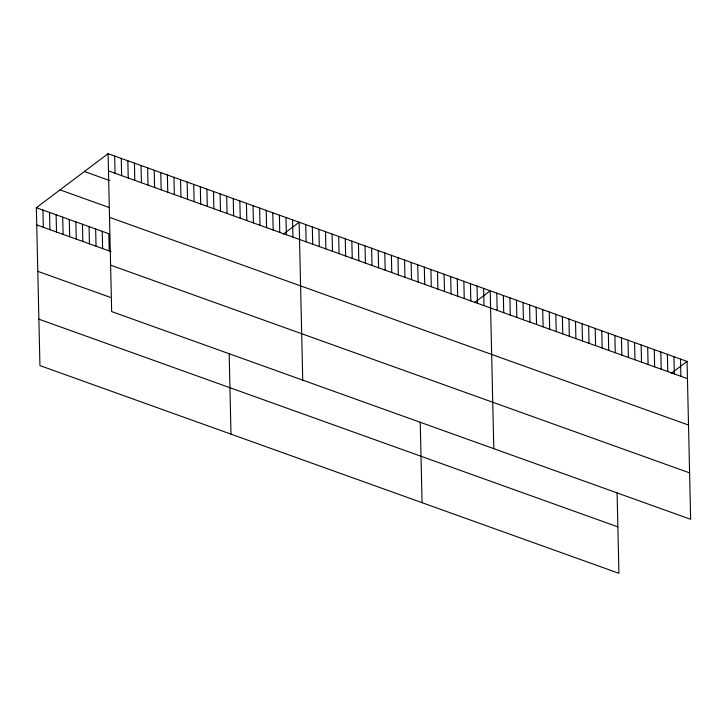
<?xml version="1.0" encoding="UTF-8"?>
<svg xmlns="http://www.w3.org/2000/svg" width="727" height="727" viewBox="0 0 727 727"><rect width="100%" height="100%" fill="white"/><g stroke="black" fill="none" stroke-linecap="round" stroke-linejoin="round"><path stroke-width="1.09" d="M617.087 492.724L618.922 573.312L39.93 365.59L36.35 207.704L108.078 153.688L687.07 361.41L690.65 519.296L111.667 311.583L108.078 153.688M283.366 234.121L299.142 222.235L302.732 380.13M474.431 302.668L490.207 290.791L493.797 448.677M671.285 373.296L687.07 361.41M108.468 170.918L687.46 378.631M84.414 171.517L109.822 180.632M60.023 189.874L108.968 207.44M109.523 217.337L688.514 425.05M36.35 207.704L108.823 233.703L109.214 250.924M36.741 224.925L111.095 251.597M110.613 265.164L689.596 472.877M37.795 271.344L110.268 297.343M38.876 319.171L617.868 526.884M680.508 359.056L680.899 376.277M673.947 356.703L674.338 373.923M667.377 354.349L667.777 371.57M660.816 351.995L661.207 369.216M654.255 349.642L654.645 366.862M647.693 347.288L648.084 364.509M641.132 344.934L641.523 362.155M634.571 342.581L634.962 359.801M628.01 340.227L628.401 357.448M621.449 337.873L621.839 355.094M614.888 335.52L615.278 352.74M608.326 333.157L608.717 350.387M601.765 330.803L602.156 348.024M595.204 328.45L595.595 345.67M588.643 326.096L589.034 343.317M582.082 323.742L582.472 340.963M575.511 321.389L575.902 338.609M568.95 319.035L569.341 336.256M562.389 316.681L562.78 333.902M555.828 314.328L556.219 331.548M549.267 311.974L549.657 329.195M542.706 309.62L543.096 326.841M536.144 307.267L536.535 324.487M529.583 304.913L529.974 322.134M523.022 302.559L523.413 319.78M516.461 300.206L516.852 317.426M509.9 297.852L510.29 315.073M503.338 295.498L503.729 312.719M496.777 293.145L497.168 310.365M483.619 288.419L484.009 305.64M477.03 286.056L477.421 303.277M470.442 283.694L470.832 300.914M463.853 281.331L464.244 298.552M457.265 278.968L457.656 296.189M450.676 276.605L451.067 293.826M444.088 274.243L444.479 291.463M437.5 271.88L437.89 289.101M430.911 269.517L431.302 286.738M424.323 267.145L424.713 284.375M417.734 264.782L418.125 282.003M420.233 422.105L422.06 502.684M411.146 262.42L411.537 279.641M404.557 260.057L404.948 277.278M397.969 257.694L398.36 274.915M391.38 255.331L391.771 272.552M384.792 252.969L385.183 270.19M378.204 250.606L378.594 267.827M371.615 248.243L372.006 265.464M365.027 245.88L365.417 263.101M358.438 243.509L358.829 260.729M351.85 241.146L352.241 258.367M345.261 238.783L345.652 256.004M338.673 236.42L339.064 253.641M332.085 234.058L332.475 251.278M325.496 231.695L325.887 248.916M318.908 229.332L319.298 246.553M312.319 226.969L312.71 244.19M305.731 224.607L306.122 241.827M292.554 219.872L292.945 237.093M285.965 217.509L286.356 234.73M279.377 215.147L279.768 232.367M272.789 212.784L273.179 230.005M266.2 210.421L266.591 227.642M259.612 208.058L260.002 225.279M253.023 205.696L253.414 222.916M246.435 203.333L246.826 220.554M239.846 200.97L240.237 218.191M233.258 198.598L233.649 215.819M226.67 196.235L227.06 213.456M229.169 353.549L230.995 434.137M220.081 193.873L220.472 211.094M213.493 191.51L213.883 208.731M206.904 189.147L207.295 206.368M200.316 186.784L200.707 204.005M193.727 184.422L194.118 201.643M187.139 182.059L187.53 199.28M180.55 179.696L180.941 196.917M173.962 177.333L174.353 194.554M167.374 174.962L167.764 192.182M160.785 172.599L161.176 189.82M154.197 170.236L154.587 187.457M147.608 167.873L147.999 185.094M141.02 165.511L141.411 182.731M134.431 163.148L134.822 180.369M127.843 160.785L128.234 178.006M121.255 158.422L121.645 175.643M114.666 156.06L115.057 173.28M102.234 231.34L102.625 248.561M95.646 228.969L96.037 246.199M89.057 226.606L89.448 243.827M82.469 224.243L82.86 241.464M75.881 221.88L76.271 239.101M69.292 219.518L69.683 236.738M62.704 217.155L63.095 234.376M56.115 214.792L56.506 232.013M49.527 212.429L49.918 229.65M42.938 210.067L43.329 227.287"/></g></svg>
